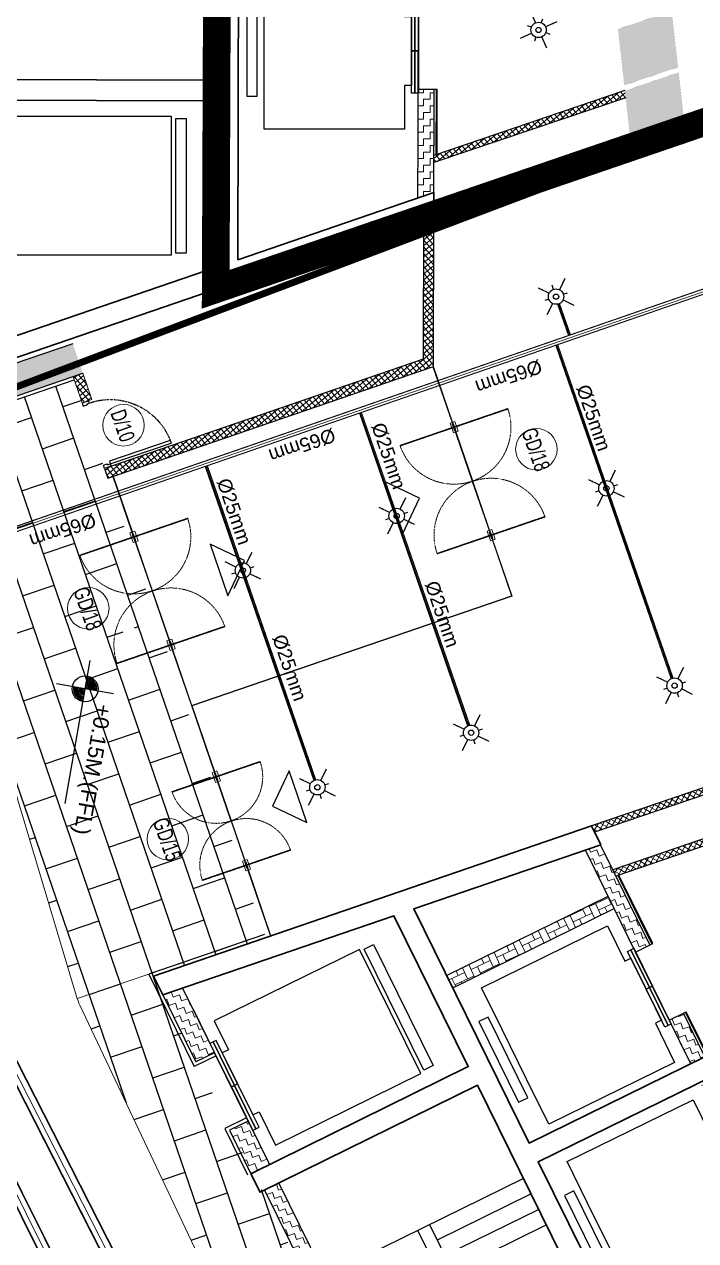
# Model space of a CAD drawing. Header units: inches. Extents: x 257070 to 799932, y -17980 to 269260.
# Drawn here: x 294615 to 304313, y 47336 to 64917 of the extents above; entities that cross this region are included whole.
import ezdxf
from ezdxf.enums import TextEntityAlignment as Align

# ---------------------------------------------------------------- set-up
doc = ezdxf.new("R2010")
doc.units = ezdxf.units.IN
doc.header["$MEASUREMENT"] = 0
for name, pattern in [('Basement 1floor plan$0$CENTERX2', [4, 2.5, -0.5, 0.5, -0.5]), ('CB_B2_AP$0$Str_00-04$0$HIDDEN4', [2.38125, 1.5875, -0.79375]), ('HIDDEN', [0.375, 0.25, -0.125])]:
    doc.linetypes.add(name, pattern=pattern)
doc.layers.add('0-AES-F-HYDRANT PIPE', color=7, linetype='Continuous', lineweight=15, true_color=0xf57247)
for name, color, linetype in [('0-AES-F-SPRINKLER', 10, 'Continuous'), ('basement-1 r.c.c.$0$DSP_R.C.C.', 1, 'Continuous'), ('basement-1 r.c.c.$0$DSP_R.C.C. HATCH', 253, 'Continuous'), ('basement1_AP$0$A-_CLAD----_E-N-', 142, 'Continuous'), ('CLADDING', 132, 'Continuous'), ('DSP_DOOR', 8, 'Continuous'), ('DSP_LIFT CAR', 251, 'Continuous'), ('DSP_TEXT', 6, 'Continuous'), ('DSP_WALL', 7, 'Continuous'), ('DSP_WALL HATCH', 8, 'Continuous'), ('ELE', 141, 'Continuous'), ('TILE-2', 33, 'Continuous')]:
    doc.layers.add(name, color=color, linetype=linetype)
for name, color, linetype, lineweight in [('0-AES-F-SPRINKLER PIPE', 10, 'Continuous', 15), ('08--DOOR REF', 7, 'Continuous', 20), ('08--DOORREF', 7, 'Continuous', 20), ('08--DOORREF-1', 7, 'Continuous', 20), ('F--BRICKWALL HATCH', 252, 'Continuous', 20), ('L--CURTAINWALL', 140, 'Continuous', 20), ('L--DOORS-HID', 9, 'HIDDEN', 18), ('L--GLASS-01', 142, 'Continuous', 20), ('M--TILING-1', 8, 'Continuous', 0), ('M--TILING-2', 252, 'Continuous', 18), ('N--FIXTURE-1', 252, 'Continuous', 0), ('Q--KERBS-0', 1, 'Continuous', 20), ('W--ELE-1', 2, 'Continuous', 25), ('W--LEVEL-ET', 7, 'Continuous', 20)]:
    doc.layers.add(name, color=color, linetype=linetype, lineweight=lineweight)
doc.styles.get("Standard").update_dxf_attribs({"font": 'arial.ttf'})
doc.dimstyles.new('ISO-25', dxfattribs={"dimtxt": 2.5, "dimasz": 2.5, "dimexe": 1.25, "dimexo": 0.625, "dimtad": 1, "dimtxsty": 'Standard', "dimcen": 2.5, "dimadec": 0, "dimazin": 0, "dimtfac": 1, "dimtmove": 0, "dimatfit": 3, "dimfxl": 1, "dimarcsym": 0})
pattern_1 = [(181.075853, (604176.1, -512682.06), (-93.444789, -97.021629), [95.25, -95.25]), (271.075853, (604080.87, -512683.85), (97.021629, -93.444789), [95.25, -95.25])]

# ---------------------------------------------------------------- blocks, each defined once
blk = doc.blocks.new('CE_B1_AP$0$S-Lift')
at = {"layer": 'DSP_LIFT CAR'}
for p, q in [((35115, 39510), (37453, 39510)), ((35115, 38975), (35115, 39510)), ((35115, 38975), (35115, 39510)), ((35115, 38975), (35115, 39510)), ((35115, 38975), (35115, 39510)), ((37453, 39510), (37453, 37510)), ((37453, 39510), (37453, 37510)), ((37453, 39510), (37453, 37510)), ((37453, 39510), (37453, 37510)), ((35015, 37975), (35015, 38975)), ((35015, 38975), (35115, 38975)), ((35015, 37975), (35015, 38975)), ((35015, 38975), (35115, 38975)), ((35115, 37975), (35015, 37975)), ((35115, 37975), (35015, 37975)), ((35115, 37510), (35115, 37975)), ((35115, 37510), (35115, 37975)), ((35115, 37510), (35115, 37975)), ((35115, 37510), (35115, 37975)), ((37453, 37510), (35115, 37510))]:
    blk.add_line(p, q, dxfattribs=at)
at = {"layer": 'DSP_LIFT CAR', "elevation": 0}
blk.add_lwpolyline([(37665, 37535), (37665, 39485), (37515, 39485), (37515, 37535)], close=True, dxfattribs=at)
for points in [[(34915, 38475), (34915, 39175), (34965, 39175), (34965, 38475), (34915, 38475)], [(34965, 38475), (34965, 39175), (35015, 39175), (35015, 38475), (34965, 38475)], [(34915, 37775), (34915, 38475), (34965, 38475), (34965, 37775), (34915, 37775)], [(34965, 37775), (34965, 38475), (35015, 38475), (35015, 37775), (34965, 37775)]]:
    blk.add_lwpolyline(points, dxfattribs=at)
blk = doc.blocks.new('CE_B1_AP$0$P-Lift')
at = {"layer": 'DSP_LIFT CAR'}
for points in [[(-41486, 62598), (-41486, 62748), (-42786, 62748), (-42786, 62598), (-41486, 62598)], [(-43265, 60470), (-43265, 62496), (-42536, 62496), (-42536, 62496), (-41736, 62496), (-41736, 62496), (-41067, 62496), (-41067, 60470), (-41636, 60470), (-41636, 60370), (-42636, 60370), (-42636, 60470), (-43265, 60470)]]:
    blk.add_lwpolyline(points, dxfattribs=at)
at = {"layer": 'DSP_LIFT CAR', "elevation": 0}
for points in [[(-42135, 60320), (-42746, 60320), (-42746, 60370), (-42135, 60370), (-42135, 60320)], [(-42135, 60270), (-42746, 60270), (-42746, 60320), (-42135, 60320), (-42135, 60270)], [(-41526, 60320), (-42135, 60320), (-42135, 60370), (-41526, 60370), (-41526, 60320)], [(-41526, 60270), (-42135, 60270), (-42135, 60320), (-41526, 60320), (-41526, 60270)]]:
    blk.add_lwpolyline(points, dxfattribs=at)
blk = doc.blocks.new('CB_B2_AP$0$Str_00-04$0$Door-914')
at = {"layer": 'DSP_DOOR'}
for p, q in [((422, 914), (422, -16)), ((462, -16), (462, 914)), ((-468, -16), (-503, -16)), ((-503, -116), (-503, -16)), ((-503, -116), (-453, -116)), ((-468, -56), (-468, -16)), ((-468, -56), (-453, -56)), ((-453, -116), (-453, -56)), ((422, -16), (462, -16)), ((462, -56), (447, -56)), ((447, -116), (447, -56)), ((497, -116), (447, -116)), ((462, -56), (462, -16)), ((462, -16), (497, -16)), ((497, -16), (497, -116))]:
    blk.add_line(p, q, dxfattribs=at)
at = {"layer": 'DSP_DOOR', "linetype": 'CB_B2_AP$0$Str_00-04$0$HIDDEN4', "ltscale": 0.05, "extrusion": (0, 0, -1)}
blk.add_ellipse((462, -16), major_axis=(-658, 658), ratio=1, start_param=-0.785398, end_param=0.785398, dxfattribs=at)
blk = doc.blocks.new('OPEN-NO')
at = {"layer": '08--DOORREF-1'}
blk.add_circle((0, 0), 300, dxfattribs=at)
at = {"layer": '08--DOORREF', "width": 0.7}
blk.add_attdef('OPEINGNO', text='', height=225, rotation=24.75, dxfattribs=at).set_placement((3, -5), align=Align.MIDDLE)
blk = doc.blocks.new('A$C74B46BF2')
at = {"layer": 'basement-1 r.c.c.$0$DSP_R.C.C. HATCH', "ltscale": 2}
for points in [[(-9691, 8997), (-9688, 9815), (-8888, 9638), (-8891, 8820)], [(-8816, 8803), (-8814, 9622), (-8014, 9444), (-8017, 8626)]]:
    blk.add_hatch(color=8, dxfattribs=at).paths.add_polyline_path(points)
at = {"layer": 'F--BRICKWALL HATCH'}
h = blk.add_hatch(dxfattribs=at)
h.set_pattern_fill('ANSI37', color=8, scale=500, angle=-23.5735)
h.set_pattern_definition([(21.426542, (-880495.806, -918452.37), (-22.8317532, 58.180418), []), (111.426542, (-880495.806, -918452.37), (-58.180418, -22.8317532), [])])
h.paths.add_polyline_path([(-8127, 5649), (-8027, 5614), (-8017, 8626), (-8117, 8648)])
h.paths.add_polyline_path([(-8716, 8781), (-8816, 8803), (-8826, 5890), (-8727, 5856)])
at = {"layer": 'F--BRICKWALL HATCH', "ltscale": 0.1}
h = blk.add_hatch(dxfattribs=at)
h.set_pattern_fill('ZIGZAG', color=8, scale=30, angle=71.0759)
h.set_pattern_definition([(71.075853, (604176.1, -512682.06), (-59.210509, 120.99273), [95.25, -95.25]), (161.075853, (604206.99, -512591.96), (-120.99273, -59.210509), [95.25, -95.25])])
h.paths.add_polyline_path([(-9732, 6203), (-9807, 5985), (-9145, 5757), (-8317, 5471), (-8317, 5715)])
h.paths.add_polyline_path([(-12378, 7117), (-12453, 6899), (-11792, 6671), (-11717, 6888)])
h.paths.add_polyline_path([(-11433, 6790), (-11508, 6573), (-10846, 6344), (-10771, 6562)])
h.paths.add_polyline_path([(-14080, 7704), (-14155, 7487), (-13493, 7258), (-13418, 7476)])
h.paths.add_polyline_path([(-15025, 8030), (-15100, 7813), (-14438, 7585), (-14363, 7802)])
h = blk.add_hatch(dxfattribs=at)
h.set_pattern_fill('NET', color=8, scale=500, angle=131.0765, style=0)
h.set_pattern_definition([(131.076542, (-880495.806, -918452.37), (-47.1145295, -41.0666666), []), (221.076542, (-880495.806, -918452.37), (41.0666666, -47.1145295), [])])
h.paths.add_polyline_path([(1782, 4985), (1882, 4998), (1883, 7723), (1783, 7723)])
h.paths.add_polyline_path([(1183, 7723), (1083, 7723), (1082, 4900), (1182, 4912)])
h = blk.add_hatch(dxfattribs=at)
h.set_pattern_fill('ZIGZAG', color=8, scale=30, angle=181.0759, style=0)
h.set_pattern_definition(pattern_1)
h.paths.add_polyline_path([(4072, 5279), (4101, 5050), (4150, 5057), (4797, 5140), (4768, 5368)])
h.paths.add_polyline_path([(5066, 5406), (5095, 5178), (5759, 5263), (5729, 5491)])
h.paths.add_polyline_path([(7843, 5762), (7872, 5533), (8536, 5619), (8507, 5847)])
h.paths.add_polyline_path([(6850, 5634), (6880, 5406), (6899, 5409), (7574, 5495), (7545, 5724)])
at = {"layer": 'F--BRICKWALL HATCH'}
h = blk.add_hatch(dxfattribs=at)
h.set_pattern_fill('ANSI37', color=8, scale=500, angle=-23.5735)
h.set_pattern_definition([(21.426542, (-414694.4, -1088673.48), (-22.8317532, 58.180418), []), (111.426542, (-414694.4, -1088673.48), (-58.180418, -22.8317532), [])])
h.paths.add_polyline_path([(-7089, -79), (-7089, 71), (-7492, 71), (-7492, -79)])
h.paths.add_polyline_path([(-8017, 5610), (-8017, 5452), (-6089, 4787), (-6089, 71), (-6089, -79), (-5939, -79), (-5939, 4893)])
at = {"layer": 'F--BRICKWALL HATCH', "ltscale": 0.1}
h = blk.add_hatch(dxfattribs=at)
h.set_pattern_fill('ZIGZAG', color=8, scale=30, angle=181.0759, style=0)
h.set_pattern_definition(pattern_1)
h.paths.add_polyline_path([(1382, 4934), (1382, 4702), (2317, 4822), (3010, 4911), (2981, 5139)])
h = blk.add_hatch(dxfattribs=at)
h.set_pattern_fill('AR-HBONE', color=8, angle=141.0759, style=0)
h.set_pattern_definition([(186.075853, (604176.1, -512682.06), (-90.275425, -111.783128), [304.8, -101.6]), (276.075853, (604075.07, -512692.82), (-90.275425, -111.783128), [304.8, -101.6])])
h.paths.add_polyline_path([(2317, 4822), (2119, 4796), (2447, 2217), (2645, 2243)])
h = blk.add_hatch(dxfattribs=at)
h.set_pattern_fill('ZIGZAG', color=8, scale=30, angle=181.0759, style=0)
h.set_pattern_definition(pattern_1)
h.paths.add_polyline_path([(1722, -1404), (1382, -1448), (1382, -1750), (2454, -1613), (2416, -1315)])
h.paths.add_polyline_path([(3507, -1176), (3546, -1473), (4240, -1384), (4202, -1087)])
h.paths.add_polyline_path([(4499, -1048), (4529, -1277), (8867, -721), (8838, -493)])
at = {"layer": 'TILE-2', "ltscale": 3.5}
h = blk.add_hatch(dxfattribs=at)
h.set_pattern_fill('AR-B816', color=8, scale=60, style=0)
h.set_pattern_definition([(360, (-7492.04, -79.27), (3e-14, 480), []), (90, (-7492.04, -79.27), (-480, 480), [480, -480])])
h.paths.add_polyline_path([(1032, -1713), (1032, -1113), (1032, -1186), (1032, -1787)], flags=16)
h.paths.add_polyline_path([(-837, -550), (-380, -615), (-468, -738)], flags=16)
h.paths.add_polyline_path([(-3786, -401), (-3566, -580), (-3804, -591)], flags=16)
edge = h.paths.add_edge_path()
edge.add_line((-7492, -2598), (-7492, -1429))
edge.add_line((-7492, -1429), (-7942, -1429))
edge.add_line((-7942, -1429), (-15482, 1248))
edge.add_line((-15482, 1248), (-15553, 1040))
edge.add_line((-15553, 1040), (-17917, 1856))
edge.add_line((-17917, 1856), (-17917, 9017))
edge.add_arc((-17859, 8521), 500, 96.6761, 174.2016)
edge.add_line((-18357, 8571), (-18996, 2270))
edge.add_arc((-18499, 2219), 500, 174.2016, 246.4265)
edge.add_line((-18699, 1761), (-8987, -2477))
edge.add_arc((-8627, -1652), 900, 246.4265, 267.7194)
edge.add_line((-8662, -2552), (-7492, -2598))
edge = h.paths.add_edge_path()
edge.add_line((-5939, -1479), (-5939, -2646))
edge.add_line((-5939, -2646), (999, -2936))
edge.add_arc((1035, -2037), 900, 267.7194, 276.3838)
edge.add_line((1135, -2931), (10413, -1893))
edge.add_arc((10315, -1005), 894, 276.3217, 294.831)
edge.add_line((10690, -1816), (12880, -805))
edge.add_arc((12512, -8), 878, 294.7731, 372.499)
edge.add_line((13369, 182), (11815, 6435))
edge.add_arc((11329, 6315), 500, 13.9644, 90.5671)
edge.add_line((11324, 6815), (10983, 6814))
edge.add_line((10983, 6814), (10978, -673))
edge.add_line((10978, -673), (8895, -939))
edge.add_line((8895, -939), (8866, -716))
edge.add_line((8866, -716), (1082, -1789))
edge.add_line((1082, -1789), (1093, -1713))
edge.add_line((1093, -1713), (1082, -79))
edge.add_line((1082, -79), (-5939, -79))
edge.add_line((-5939, -79), (-7442, -79))
edge.add_line((-7442, -79), (-7442, -1279))
edge.add_line((-7442, -1279), (-7442, -1279))
edge.add_line((-7442, -1279), (-7442, -1479))
edge.add_line((-7442, -1479), (-5939, -1479))
at = {"layer": 'basement-1 r.c.c.$0$DSP_R.C.C.', "color": 8}
for p, q in [((-7942, 71), (-7942, -1429)), ((-7492, -1429), (-7492, 71))]:
    blk.add_line(p, q, dxfattribs=at)
at = {"layer": 'basement-1 r.c.c.$0$DSP_R.C.C.', "color": 8, "lineweight": 30, "const_width": 0.5, "elevation": 0}
for points in [[(-9691, 8997), (-9688, 9815), (-8888, 9638), (-8891, 8820)], [(-8816, 8803), (-8814, 9622), (-8014, 9444), (-8017, 8626)]]:
    blk.add_lwpolyline(points, close=True, dxfattribs=at)
at = {"layer": 'basement-1 r.c.c.$0$DSP_R.C.C.', "color": 8, "lineweight": 30, "elevation": 0}
blk.add_lwpolyline([(-17917, 9029), (-17917, 5718), (-10869, 3284), (-12012, -24), (-11728, -122), (-10586, 3186), (-8317, 2403), (-8317, -1297), (-8017, -1403), (-8017, 5611), (-8317, 5715), (-8317, 2721), (-12357, 4115), (-11433, 6790), (-11717, 6888), (-12640, 4213), (-15003, 5029), (-14080, 7704), (-14363, 7802), (-15287, 5127), (-17617, 5932), (-17617, 8926)], close=True, dxfattribs=at)
at = {"layer": 'basement-1 r.c.c.$0$DSP_R.C.C.', "color": 8, "lineweight": 30}
blk.add_lwpolyline([(1382, 4937), (1082, 4900), (1082, -1789), (1382, -1750), (1382, 1778), (3795, 2087), (4240, -1384), (4537, -1346), (4093, 2126), (10983, 3008), (10983, 6164), (10683, 6125), (10683, 3272), (8200, 2954), (7843, 5761), (7545, 5724), (7902, 2916), (5422, 2598), (5066, 5406), (4768, 5368), (5125, 2560), (1382, 2081)], close=True, dxfattribs=at)
at = {"layer": 'basement-1 r.c.c.$0$DSP_R.C.C. HATCH', "color": 8}
blk.add_trace([(-7492, 71), (-7942, 71), (-7492, -1429), (-7942, -1429)], dxfattribs=at)
at = {"layer": 'basement1_AP$0$A-_CLAD----_E-N-', "color": 8, "elevation": 0}
for points in [[(-3801, 3690), (-4206, 4085), (-4590, 3690), (-3801, 3690)], [(-3769, 1008), (-4174, 1403), (-4558, 1008), (-3769, 1008)], [(-1091, 1025), (-686, 631), (-302, 1025), (-1091, 1025)]]:
    blk.add_lwpolyline(points, dxfattribs=at)
at = {"layer": 'CLADDING', "color": 8, "ltscale": 2}
blk.add_line((-9807, 5985), (-9854, 6002), dxfattribs=at)
at = {"layer": 'CLADDING', "color": 8}
for p, q in [((4103, 5051), (4053, 5044)), ((3061, 4917), (3012, 4911)), ((1032, -79), (1032, -1845)), ((3458, -1182), (3502, -1529)), ((2466, -1309), (2510, -1656)), ((3502, -1529), (4240, -1435)), ((1032, -1845), (2510, -1656))]:
    blk.add_line(p, q, dxfattribs=at)
at = {"layer": 'CLADDING', "color": 8, "elevation": 0}
blk.add_lwpolyline([(-7442, -1479), (-7442, -79)], dxfattribs=at)
at = {"layer": 'DSP_DOOR', "color": 8, "ltscale": 0.1}
blk.add_line((-9807, 5985), (-10846, 6344), dxfattribs=at)
at = {"layer": 'DSP_DOOR', "color": 8}
for p, q in [((4101, 5050, 0), (3012, 4911, 0)), ((3507, -1176), (2416, -1315))]:
    blk.add_line(p, q, dxfattribs=at)
at = {"layer": 'DSP_TEXT', "color": 8}
for points in [[(2977, 5184), (1882, 5043)], [(2978, 5172), (1882, 5031)]]:
    blk.add_lwpolyline(points, dxfattribs=at)
at = {"layer": 'DSP_WALL', "color": 8}
for p, q in [((-8816, 8803), (-8826, 5890)), ((-8716, 8781), (-8727, 5856)), ((-8117, 8648), (-8127, 5649)), ((-8017, 8626), (-8027, 5614)), ((1083, 7723), (1082, 4900)), ((1183, 7723), (1182, 4912)), ((1783, 7723), (1782, 4985)), ((1883, 7723), (1882, 4998)), ((-9807, 5985), (-9717, 6245)), ((-8167, 5663), (-9732, 6203)), ((-8826, 5925), (-9721, 6234)), ((-8826, 5938), (-9717, 6245)), ((-9145, 5757), (-9807, 5985)), ((-8317, 5471), (-9145, 5757)), ((5753, 5539), (4068, 5323)), ((5755, 5527), (4069, 5311)), ((4768, 5368), (4074, 5279)), ((2982, 5139), (1382, 4934)), ((4797, 5140), (4073, 5047)), ((2317, 4822), (1382, 4702)), ((3012, 4911), (2317, 4822)), ((4499, -1048), (10683, -256)), ((4529, -1277), (8867, -721)), ((3507, -1176), (4202, -1087)), ((3507, -1176), (3546, -1473)), ((1382, -1448), (2416, -1315)), ((2416, -1315), (2454, -1613)), ((3546, -1473), (4240, -1384)), ((1382, -1750), (2454, -1613))]:
    blk.add_line(p, q, dxfattribs=at)
at = {"layer": 'DSP_WALL', "color": 8, "ltscale": 0.1}
for p, q in [((4103, 5051), (4068, 5323)), ((3012, 4911), (2977, 5184)), ((2447, 2217), (2119, 4796)), ((2645, 2243), (2317, 4822)), ((3507, -1176), (4202, -1087)), ((1722, -1404), (2416, -1315))]:
    blk.add_line(p, q, dxfattribs=at)
at = {"layer": 'DSP_WALL', "color": 8, "elevation": 0}
blk.add_lwpolyline([(-8017, 5610), (-8017, 5452), (-6089, 4787), (-6089, 71), (-6089, -79), (-5939, -79), (-5939, 4893)], close=True, dxfattribs=at)
at = {"layer": 'DSP_WALL HATCH', "color": 8, "ltscale": 0.1}
blk.add_line((1382, 4702), (1382, 4934), dxfattribs=at)
blk.add_line((1382, 4702), (1382, 4934), dxfattribs=at)
at = {"layer": 'ELE', "color": 8, "ltscale": 2}
for p, q in [((5582, 2306), (5987, -858)), ((5830, 2337), (6020, 850)), ((6078, 2369), (6268, 881)), ((6326, 2401), (6516, 913)), ((5772, 818), (7756, 1072)), ((7780, 884), (5797, 630))]:
    blk.add_line(p, q, dxfattribs=at)
at = {"layer": 'L--CURTAINWALL', "color": 8, "elevation": 0}
for points in [[(-5085, 4885), (-4192, 4885), (-4192, 4893), (-5085, 4893)], [(-3295, 4885), (-4188, 4885), (-4188, 4893), (-3295, 4893)], [(-5085, -4), (-4192, -4), (-4192, 4), (-5085, 4)], [(-3295, -4), (-4188, -4), (-4188, 4), (-3295, 4)]]:
    blk.add_lwpolyline(points, close=True, dxfattribs=at)
at = {"layer": 'L--CURTAINWALL', "color": 8}
for points in [[(-1420, -4), (-677, -4), (-677, 4), (-1420, 4)], [(70, -4), (-673, -4), (-673, 4), (70, 4)]]:
    blk.add_lwpolyline(points, close=True, dxfattribs=at)
at = {"layer": 'L--DOORS-HID', "color": 8, "elevation": 0}
for points in [[(-5011, 4819), (-5011, 5712), (-5019, 5712), (-5019, 4819)], [(-3369, 4819), (-3369, 5712), (-3361, 5712), (-3361, 4819)], [(-5011, 4959), (-5011, 4066), (-5019, 4066), (-5019, 4959)], [(-3369, 4959), (-3369, 4066), (-3361, 4066), (-3361, 4959)], [(-5011, -70), (-5011, 823), (-5019, 823), (-5019, -70)], [(-3369, -70), (-3369, 823), (-3361, 823), (-3361, -70)], [(-5011, 70), (-5011, -823), (-5019, -823), (-5019, 70)], [(-3369, 70), (-3369, -823), (-3361, -823), (-3361, 70)]]:
    blk.add_lwpolyline(points, close=True, dxfattribs=at)
at = {"layer": 'L--DOORS-HID', "color": 8}
for points in [[(-1346, -70), (-1346, 673), (-1354, 673), (-1354, -70)], [(-4, -70), (-4, 673), (4, 673), (4, -70)], [(-1346, 70), (-1346, -673), (-1354, -673), (-1354, 70)], [(-4, 70), (-4, -673), (4, -673), (4, 70)]]:
    blk.add_lwpolyline(points, close=True, dxfattribs=at)
for centre, radius, start, end in [((-5015, 4889), 823, 269.7215, 90.2785), ((-3365, 4889), 823, 89.7215, 270.2785), ((-5015, 0), 823, 269.7215, 90.2785), ((-3365, 0), 823, 89.7215, 270.2785), ((-1350, 0), 673, 269.6595, 90.3405), ((0, 0), 673, 89.6605, 270.3395)]:
    blk.add_arc(centre, radius, start, end, dxfattribs=at)
at = {"layer": 'L--GLASS-01', "color": 8}
for p, q in [((-2432, 4), (-1425, 4)), ((75, 4), (1082, 4))]:
    blk.add_line(p, q, dxfattribs=at)
at = {"layer": 'L--GLASS-01', "color": 8, "elevation": 0}
for points in [[(-5090, 4893), (-5939, 4893)], [(-5090, 4885), (-5939, 4885)], [(-2432, 4), (-2432, 4893), (-3290, 4893)], [(-1425, -4), (-2440, -4), (-2440, 4885), (-3290, 4885)], [(-5090, 4), (-5939, 4)], [(-3290, 4), (-2440, 4)], [(-5090, -4), (-5939, -4)], [(-3290, -4), (-2440, -4)], [(-2440, -4), (-2440, -4)], [(-2432, -4), (-2432, -4)], [(1082, -4), (75, -4)]]:
    blk.add_lwpolyline(points, dxfattribs=at)
at = {"layer": 'M--TILING-1', "color": 8}
blk.add_line((1032, -1845), (1032, -2937), dxfattribs=at)
at = {"layer": 'M--TILING-2', "color": 8, "elevation": 0}
blk.add_lwpolyline([(-7089, -79), (-7089, 71), (-7492, 71), (-7492, -79)], close=True, dxfattribs=at)
at = {"layer": 'N--FIXTURE-1', "color": 8, "elevation": 0}
for points in [[(-5090, 4854), (-4940, 4854), (-4940, 4929), (-5090, 4929)], [(-3290, 4854), (-3440, 4854), (-3440, 4929), (-3290, 4929)], [(-5065, 4893), (-4965, 4893), (-4965, 4898), (-5065, 4898)], [(-5065, 4885), (-4965, 4885), (-4965, 4880), (-5065, 4880)], [(-3315, 4893), (-3415, 4893), (-3415, 4898), (-3315, 4898)], [(-3315, 4885), (-3415, 4885), (-3415, 4880), (-3315, 4880)], [(-5090, -36), (-4940, -36), (-4940, 39), (-5090, 39)], [(-5065, 4), (-4965, 4), (-4965, 9), (-5065, 9)], [(-3290, -36), (-3440, -36), (-3440, 39), (-3290, 39)], [(-3315, 4), (-3415, 4), (-3415, 9), (-3315, 9)], [(-5065, -4), (-4965, -4), (-4965, -9), (-5065, -9)], [(-3315, -4), (-3415, -4), (-3415, -9), (-3315, -9)]]:
    blk.add_lwpolyline(points, close=True, dxfattribs=at)
at = {"layer": 'N--FIXTURE-1', "color": 8}
for points in [[(-1425, -36), (-1275, -36), (-1275, 39), (-1425, 39)], [(-1400, 4), (-1300, 4), (-1300, 9), (-1400, 9)], [(75, -36), (-75, -36), (-75, 39), (75, 39)], [(50, 4), (-50, 4), (-50, 9), (50, 9)], [(-1400, -4), (-1300, -4), (-1300, -9), (-1400, -9)], [(50, -4), (-50, -4), (-50, -9), (50, -9)]]:
    blk.add_lwpolyline(points, close=True, dxfattribs=at)
at = {"layer": 'Q--KERBS-0', "color": 8, "elevation": 0}
blk.add_lwpolyline([(-17917, 9029), (-17917, 9017, 0.351688), (-18357, 8571), (-18996, 2270, 0.326005), (-18699, 1761), (-8987, -2477, 0.093176), (-8662, -2552), (999, -2936, 0.037824), (1135, -2931), (10413, -1893, 0.080938), (10690, -1816), (12880, -805, 0.352773), (13369, 182), (11815, 6435, 0.34431), (11330, 6815), (10983, 6814)], format="xyb", dxfattribs=at)
at = {"color": 8, "extrusion": (1.00974e-28, -1.26218e-28, -1), "xscale": -0.9999999999999979, "zscale": -0.9999999999999979, "rotation": 198.9241474647687}
blk.add_blockref('CE_B1_AP$0$P-Lift', (30637, 76844), dxfattribs=at)
at = {"color": 8, "extrusion": (-1.087e-13, 1.11e-14, -1), "xscale": -0.9999999999999986, "zscale": -0.9999999999999986, "rotation": 172.6991945804184}
for p in [(43119, 59764), (45896, 59408, 0)]:
    blk.add_blockref('CE_B1_AP$0$P-Lift', p, dxfattribs=at)
at = {"color": 8, "extrusion": (-2.01948e-28, -5.55358e-28, -1), "zscale": -0.9999999999999998, "rotation": 108.9198018531839}
blk.add_blockref('CE_B1_AP$0$S-Lift', (58213, -20783), dxfattribs=at)
at = {"color": 8, "extrusion": (1.00974e-28, 1.26218e-28, -1), "zscale": -0.9999999999999998, "rotation": 82.69919457281098}
blk.add_blockref('CE_B1_AP$0$S-Lift', (30764, -40766), dxfattribs=at)
at = {"layer": '08--DOOR REF', "color": 8}
ref = blk.add_blockref('OPEN-NO', (-4328, 5912), dxfattribs=dict(at, rotation=336.4265419168516))
ref.add_attrib('OPEINGNO', 'GD/18', dxfattribs={"layer": '08--DOORREF', "height": 225, "rotation": 0.4265, "width": 0.7}).set_placement((-4327, 5907), align=Align.MIDDLE)
ref = blk.add_blockref('OPEN-NO', (-6590, 382), dxfattribs=dict(at, rotation=336.4265419168516))
ref.add_attrib('OPEINGNO', 'D/10', dxfattribs={"layer": '08--DOORREF', "height": 225, "rotation": 0.4265, "width": 0.7}).set_placement((-6589, 376), align=Align.MIDDLE)
ref = blk.add_blockref('OPEN-NO', (-4252, -957), dxfattribs=dict(at, rotation=336.4265419168516))
ref.add_attrib('OPEINGNO', 'GD/18', dxfattribs={"layer": '08--DOORREF', "height": 225, "rotation": 0.4265, "width": 0.7}).set_placement((-4251, -963), align=Align.MIDDLE)
ref = blk.add_blockref('OPEN-NO', (-724, -952), dxfattribs=dict(at, rotation=336.4265419168516))
ref.add_attrib('OPEINGNO', 'GD/15', dxfattribs={"layer": '08--DOORREF', "height": 225, "rotation": 0.4265, "width": 0.7}).set_placement((-723, -958), align=Align.MIDDLE)
at = {"layer": 'DSP_DOOR', "color": 8, "extrusion": (-8e-15, 3e-15, -1), "xscale": -0.9999999999999999, "zscale": -0.9999999999999999, "rotation": 359.9973957774438}
blk.add_blockref('CB_B2_AP$0$Str_00-04$0$Door-914', (6586, 36), dxfattribs=at)
blk = doc.blocks.new('Lvl-plan-50sc-old')
at = {"layer": 'W--ELE-1'}
for p, q in [((22.3, 211.1), (22.3, -67.9)), ((583, 71.6), (-117.2, 71.6))]:
    blk.add_line(p, q, dxfattribs=at)
blk.add_circle((22.3, 71.6), 62.5, dxfattribs=at)
for radius, start, end in [(56.2, 90, 180), (50, 90, 180), (43.8, 90, 180), (37.5, 90, 180), (31.2, 90, 180), (25, 90, 180), (18.8, 90, 180), (12.5, 90, 180), (6.25, 90, 180), (56.2, 270, 0), (50, 270, 0), (43.8, 270, 0), (37.5, 270, 0), (31.2, 270, 0), (25, 270, 0), (18.8, 270, 0), (12.5, 270, 0), (6.25, 270, 0)]:
    blk.add_arc((22.3, 71.6), radius, start, end, dxfattribs=at)
at = {"layer": 'W--ELE-1', "color": 3}
for tag, p in [('LEVEL', (166.2, 92.6)), ('FLOOR', (166.2, -74.1))]:
    blk.add_attdef(tag, p, '', height=75, dxfattribs=at)
blk = doc.blocks.new('*U603')
at = {"layer": '0-AES-F-SPRINKLER'}
for p, q in [((171672, 56809), (171672, 56871)), ((171562, 56699), (171500, 56699)), ((171783, 56699), (171845, 56699)), ((171672, 56588), (171672, 56526))]:
    blk.add_line(p, q, dxfattribs=at)
for radius in [111, 37.8]:
    blk.add_circle((171672, 56699), radius, dxfattribs=at)
at = {"layer": '0-AES-F-SPRINKLER PIPE'}
for points, override in [([(171468, 56903), (171594, 56777)], {"dimasz": 70, "dimtad": 0, "dimfxl": 13, "dimarcsym": 1}), ([(171877, 56903), (171751, 56777)], {"dimasz": 70, "dimtad": 0, "dimfxl": 13, "dimarcsym": 1}), ([(171468, 56494), (171594, 56620)], {"dimasz": 70, "dimtad": 0, "dimfxl": 13, "dimarcsym": 1}), ([(171877, 56494), (171751, 56620)], {"dimasz": 70, "dimgap": 0.625, "dimtad": 0, "dimfxl": 13, "dimarcsym": 1})]:
    blk.add_leader(points, dimstyle='ISO-25', override=override, dxfattribs=at)

msp = doc.modelspace()

# ---------------------------------------------------------------- linework, layer by layer
at = {"layer": '0-AES-F-HYDRANT PIPE', "ltscale": 1000, "elevation": 0}
for points in [[(298555.3, 199244.9), (306286.9, 191516.7), (303665.6, 186665), (303011.8, 184654.3), (302354.2, 181788.6), (300911.8, 172160.2), (299809.1, 165298.3), (300846.6, 157326.1), (304586, 129961.1), (302207.6, 112262.3), (301265.2, 108100.9), (289058.1, 74315.1), (287799.1, 71124.9), (293802.5, 51995.4), (294242.1, 50433.9), (302061.8, 35081.1), (313355.9, 25400), (316468.5, 29112.6)], [(298560, 199254.3), (306299.3, 191518.5), (303674.8, 186661.1), (303021.5, 184651.6), (302364.1, 181786.7), (300921.7, 172158.6), (299819.3, 165298.1), (300856.5, 157327.4), (304596.1, 129961.1), (302217.5, 112260.5), (301274.8, 108098.1), (289067.5, 74311.6), (287809.7, 71124.6), (293812.1, 51998.3), (294251.5, 50437.6), (302069.9, 35087.4), (313354.7, 25414.2), (316460.8, 29119.1)], [(298513.6, 199173.1), (306187.8, 191502.2), (303591.5, 186696.8), (302934.4, 184675.7), (302275.3, 181803.5), (300832.5, 172172.5), (299728, 165299.5), (300767, 157315.5), (304505, 129961), (302128.5, 112276.5), (301188, 108123.5), (288983, 74343.5), (287714, 71128), (293725.5, 51972.5), (294167, 50404.5), (301997.5, 35030.5), (313365.2, 25286.2), (316530, 29061.1)]]:
    msp.add_lwpolyline(points, dxfattribs=at)
for points in [[(298474.8, 199091.3), (306082.6, 191486.8), (303512.8, 186730.5), (302852.1, 184698.5), (302191.5, 181819.4), (300748.2, 172185.6), (299641.8, 165300.8), (300682.5, 157304.2), (304419, 129960.9), (302044.5, 112291.6), (301106, 108147.5), (288903.2, 74373.6), (287630.1, 71147.7, 0.1716515), (287628.9, 71114.4), (293643.8, 51948.2), (294087.2, 50373.3), (301929.2, 34976.8), (313375.2, 25165.4), (316595.3, 29006.3)], [(298479.3, 199101), (306095, 191488.6), (303522, 186726.5), (302861.8, 184695.8), (302201.3, 181817.5), (300758.2, 172184), (299652, 165300.6), (300692.4, 157305.6), (304429.1, 129960.9), (302054.4, 112289.8), (301115.7, 108144.7), (288912.6, 74370.1), (287639.4, 71144, 0.1716515), (287638.5, 71117.4), (293653.4, 51951), (294096.6, 50377), (301937.2, 34983.1), (313374, 25179.6), (316587.7, 29012.7)]]:
    msp.add_lwpolyline(points, format="xyb", dxfattribs=at)
at = {"layer": '0-AES-F-SPRINKLER', "color": 7, "const_width": 100, "elevation": 0}
msp.add_lwpolyline([(321656.3, 107312.1), (317715.9, 91029.5), (317671.9, 77137.1), (320194.8, 69380), (277183.8, 53136.7), (281575.8, 117011.5)], close=True, dxfattribs=at)
at = {"layer": '0-AES-F-SPRINKLER', "color": 7, "const_width": 100}
msp.add_lwpolyline([(321947.7, 64154.5), (320194.8, 69380), (306624.2, 64255), (277183.8, 53136.7), (275607, 28195.2), (286480.9, 13609.8), (286969.4, 13130.9), (314703.6, 41422), (322260.6, 34233.9), (333044, 30733.9), (338666.9, 32692.4), (340694.2, 37298.5), (338918.2, 41957.2), (336792.7, 47939.3), (330607.7, 67045.1)], close=True, dxfattribs=at)
at = {"layer": '0-AES-F-SPRINKLER PIPE', "ltscale": 1000, "elevation": 0}
for points in [[(289126.3, 192085.8), (288892.4, 189012.2), (299939.2, 183952.1), (296721.1, 166590), (300367.4, 141377.4), (302186.3, 130501.8), (300655.7, 116050.1), (295462.4, 98048.7), (289389.9, 81684.3), (287942.3, 76540.8), (287213.4, 74309), (286528.6, 71911.2), (293470.3, 49877.4), (301142.3, 34501.9), (313279.8, 24504.4)], [(289136.3, 192085), (288902.9, 189018.4), (299950.5, 183957.9), (296731.2, 166589.8), (300377.3, 141379), (302196.4, 130502.1), (300665.5, 116048.2), (295471.9, 98045.6), (289399.4, 81681.2), (287951.9, 76537.9), (287222.9, 74306.1), (286539, 71911.3), (293479.6, 49881.2), (301150.3, 34508.3), (313286.2, 24512.2)], [(289211, 192079.3), (288981.7, 189064.8), (300034.9, 184001.7), (296807.2, 166588.3), (300451.4, 141390.5), (302272.1, 130504.4), (300739.4, 116033.7), (295543.2, 98022.1), (289470.8, 81658), (288023.6, 76516.1), (287294.6, 74284.1), (286617.3, 71912.4), (293549.3, 49909.4), (301210.2, 34556), (313333.5, 24570.3)], [(289285.8, 192073.6), (289060.4, 189111.2), (300119.3, 184045.6), (296883.2, 166586.8), (300525.5, 141402.1), (302347.8, 130506.7), (300813.3, 116019.3), (295614.5, 97998.6), (289542.1, 81634.7), (288095.4, 76494.2), (287366.4, 74262.2), (286695.6, 71913.4), (293619.1, 49937.5), (301270.2, 34603.8), (313380.9, 24628.5)], [(289295.8, 192072.9), (289070.9, 189117.4), (300130.5, 184051.4), (296893.4, 166586.6), (300535.4, 141403.6), (302357.8, 130507), (300823.1, 116017.3), (295624, 97995.5), (289551.6, 81631.6), (288105, 76491.3), (287375.9, 74259.2), (286706.1, 71913.6), (293628.4, 49941.3), (301278.2, 34610.2), (313387.2, 24636.3)], [(289490.2, 55932.9), (311182.1, 63430.5)], [(289492.9, 55927.5), (311184, 63424.8)], [(289507.3, 55898.1), (311194.6, 63394.1)], [(289521.7, 55868.7), (311205.2, 63363.3)], [(289524.4, 55863.3), (311207.2, 63357.7)], [(302317.8, 60872.9), (302474.1, 60420.6)], [(302320.7, 60873.5), (302476.9, 60421.6)], [(302332.8, 60876.9), (302488.7, 60425.7)], [(302344.4, 60881.7), (302500.6, 60429.8)], [(302347.1, 60883), (302503.4, 60430.8)], [(302293, 60276.6), (303958.4, 55458.5)], [(302295.9, 60277.6), (303961.1, 55459.8)], [(302307.7, 60281.7), (303972.7, 55464.6)], [(302319.5, 60285.7), (303984.7, 55468)], [(302322.3, 60286.7), (303987.7, 55468.6)]]:
    msp.add_lwpolyline(points, dxfattribs=at)
at = {"layer": '0-AES-F-SPRINKLER PIPE', "ltscale": 1000}
for points in [[(299456.9, 59296.3), (301019, 54777.1)], [(299459.8, 59297.3), (301021.7, 54778.4)], [(299471.6, 59301.4), (301033.3, 54783.2)], [(299483.4, 59305.5), (301045.3, 54786.6)], [(299486.2, 59306.5), (301048.3, 54787.2)], [(297229.5, 58526.4), (298797.9, 53988.8)], [(297232.3, 58527.4), (298800.6, 53990.1)], [(297244.2, 58531.5), (298812.2, 53994.9)], [(297256, 58535.6), (298824.2, 53998.3)], [(297258.8, 58536.6), (298827.2, 53998.9)]]:
    msp.add_lwpolyline(points, dxfattribs=at)
at = {"layer": 'DSP_TEXT', "color": 8, "elevation": 0}
for points in [[(303681.3, 51624.2), (303193, 52615.3)], [(303681.3, 51624.2), (303193, 52615.3)], [(303692, 51629.5), (303204.5, 52619.3)], [(303692, 51629.5), (303204.5, 52619.3)]]:
    msp.add_lwpolyline(points, dxfattribs=at)
at = {"layer": 'M--TILING-2', "color": 8, "linetype": 'Basement 1floor plan$0$CENTERX2', "ltscale": 1000, "const_width": 400, "elevation": 0}
msp.add_lwpolyline([(362913.5, 78945.2), (356607.5, 78193.9), (356438.2, 72048.3), (343669.7, 67336.7), (342600.9, 73096.2), (342087.7, 75861.7), (341941.8, 76287.4), (341917.2, 76359.2), (332268.4, 73048.3), (329845.4, 72318.4), (330647.8, 66756.1), (307375.3, 58777.1), (306624.2, 64255), (304158.1, 63408.2), (297379.9, 61087.4), (297421.1, 71567), (313496.8, 77026.1), (313768.1, 82434.7), (332643.3, 86444.5), (338945.2, 87865.2), (350086.4, 91684.8, -0.0291146), (350643, 101934, -0.0244026)], format="xyb", dxfattribs=at)

# ---------------------------------------------------------------- block references
at = {"color": 8, "rotation": 288.9241474647687}
msp.add_blockref('A$C74B46BF2', (297823.3, 52764.2, 0), dxfattribs=at)
at = {"layer": '0-AES-F-SPRINKLER', "color": 7}
for p, rotation in [((121411.5, 72458.7, 0), 339.306433233698), ((411652.6, -82988.4, 0), 108.9424593604549), ((412379.5, -85759.2), 108.9424593604549), ((409349.9, -86157.5), 108.9424593604549), ((407128.8, -86945.9), 108.9424593604549), ((413364.9, -88610.3), 108.9424593604549), ((410425.5, -89291.7), 108.9424593604549), ((408204.4, -90080), 108.9424593604549)]:
    msp.add_blockref('*U603', p, dxfattribs=dict(at, rotation=rotation))
at = {"layer": 'W--LEVEL-ET', "color": 8}
ref = msp.add_blockref('Lvl-plan-50sc-old', (295293, 55414.3), dxfattribs=dict(at, xscale=3, yscale=3, zscale=3, rotation=260.16791681374))
ref.add_attrib('LEVEL', '+0.15M.(FFL)', (295657.2, 55107.2), dxfattribs={"layer": 'W--ELE-1', "color": 3, "height": 225, "rotation": 260.16792})

# ---------------------------------------------------------------- texts
at = {"layer": '0-AES-F-SPRINKLER PIPE', "color": 7, "linetype": 'Continuous', "lineweight": -3, "ltscale": 0.9, "char_height": 200, "width": 685.774, "attachment_point": 2}
for s, insert, rotation in [('%%C65mm', (301645, 59726.7, 0), 198.82422), ('%%C25mm', (302935.6, 59262.3, 0), 288.82422), ('%%C65mm', (298661.2, 58734.2, 0), 198.82422), ('%%C25mm', (299975, 58711.2, 0), 288.82422), ('%%C25mm', (297742.6, 57908.1, 0), 288.82422), ('%%C65mm', (295202.7, 57504.4, 0), 198.82422), ('%%C25mm', (300748.6, 56425.3, 0), 288.82422), ('%%C25mm', (298544.1, 55651, 0), 288.82422)]:
    msp.add_mtext(s, dxfattribs=dict(at, insert=insert, rotation=rotation))

doc.saveas('drawing.dxf')
